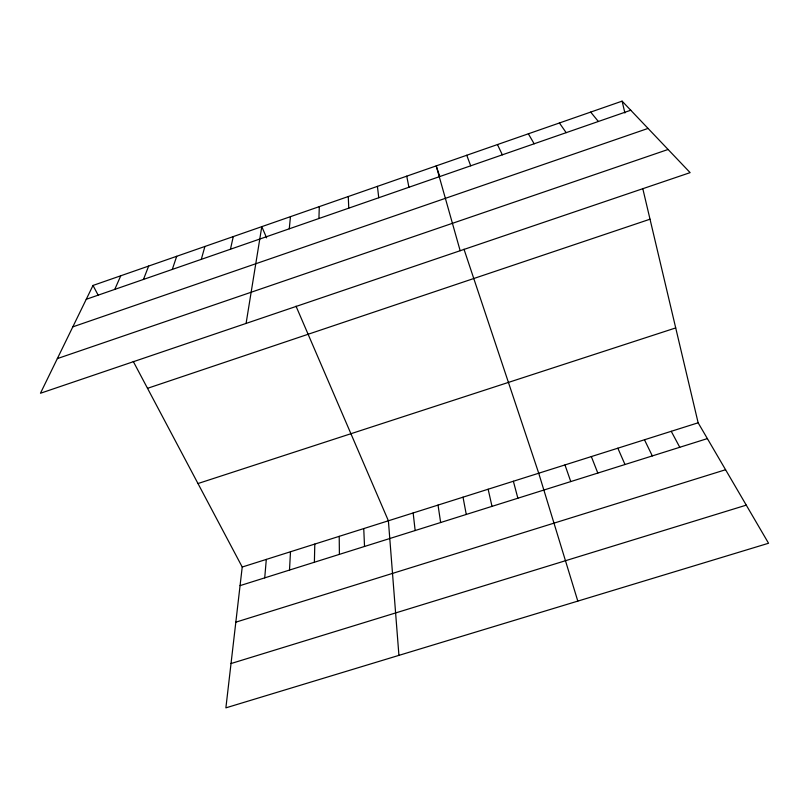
<?xml version="1.0" encoding="UTF-8"?>
<svg xmlns="http://www.w3.org/2000/svg" width="809" height="809" viewBox="0 0 809 809"><rect width="100%" height="100%" fill="white"/><g stroke="black" fill="none" stroke-linecap="round" stroke-linejoin="round"><path stroke-width="1.21" d="M314.388 562.245L314.802 544.073M318.928 218.511L319.292 206.629M289.501 570.072L290.492 551.758M264.725 577.869L266.303 559.413M289.268 228.816L290.461 216.67M133.263 361.421L242.225 567.028L225.883 707.855L768.55 543.254L698.137 422.794L642.761 188.507M246.088 323.418L261.792 226.651L266.616 237.866M230.454 249.233L233.275 236.582M201.289 259.365L204.91 246.462M172.287 269.427L176.706 256.291M143.446 279.449L148.654 266.06M114.767 289.4L120.753 275.778M93.005 285.446L40.45 393.255L690.128 172.63L622.101 101.145L93.005 285.446L98.324 295.487M86.25 299.3L630.767 110.236M72.82 326.866L648.049 128.419M57.348 358.599L668.092 149.473M147.521 388.32L650.011 219.209M197.983 483.539L675.707 327.928M242.225 567.028L698.137 422.794M240.061 585.625L707.369 438.599M235.823 622.172L725.572 469.736M231.03 663.542L746.272 505.14M590.671 112.087L598.367 121.492M559.423 122.978L566.169 132.666M528.348 133.798L534.162 143.78M671.237 431.308L679.772 447.276M644.47 439.772L652.317 455.922M497.454 144.558L502.338 154.832M617.843 448.196L624.993 464.518M296.013 306.156L388.391 520.784L398.928 655.371M591.339 456.579L597.811 473.063M466.742 155.257L470.707 165.815M564.965 464.922L570.77 481.577M439.732 176.463L436.203 165.896L460.169 250.719M464.002 249.212L538.723 473.235L577.808 601.107M513.371 481.254L517.871 498.223M622.101 101.145L624.902 112.987M488.14 489.233L492.003 506.363M406.735 176.16L408.929 187.263M463.021 497.171L466.267 514.463M438.033 505.079L440.642 522.523M377.419 186.373L378.754 197.74M413.156 512.957L415.148 530.542M363.747 528.58L364.525 546.469M348.274 196.526L348.76 208.156M339.214 536.347L339.396 554.377"/></g></svg>
